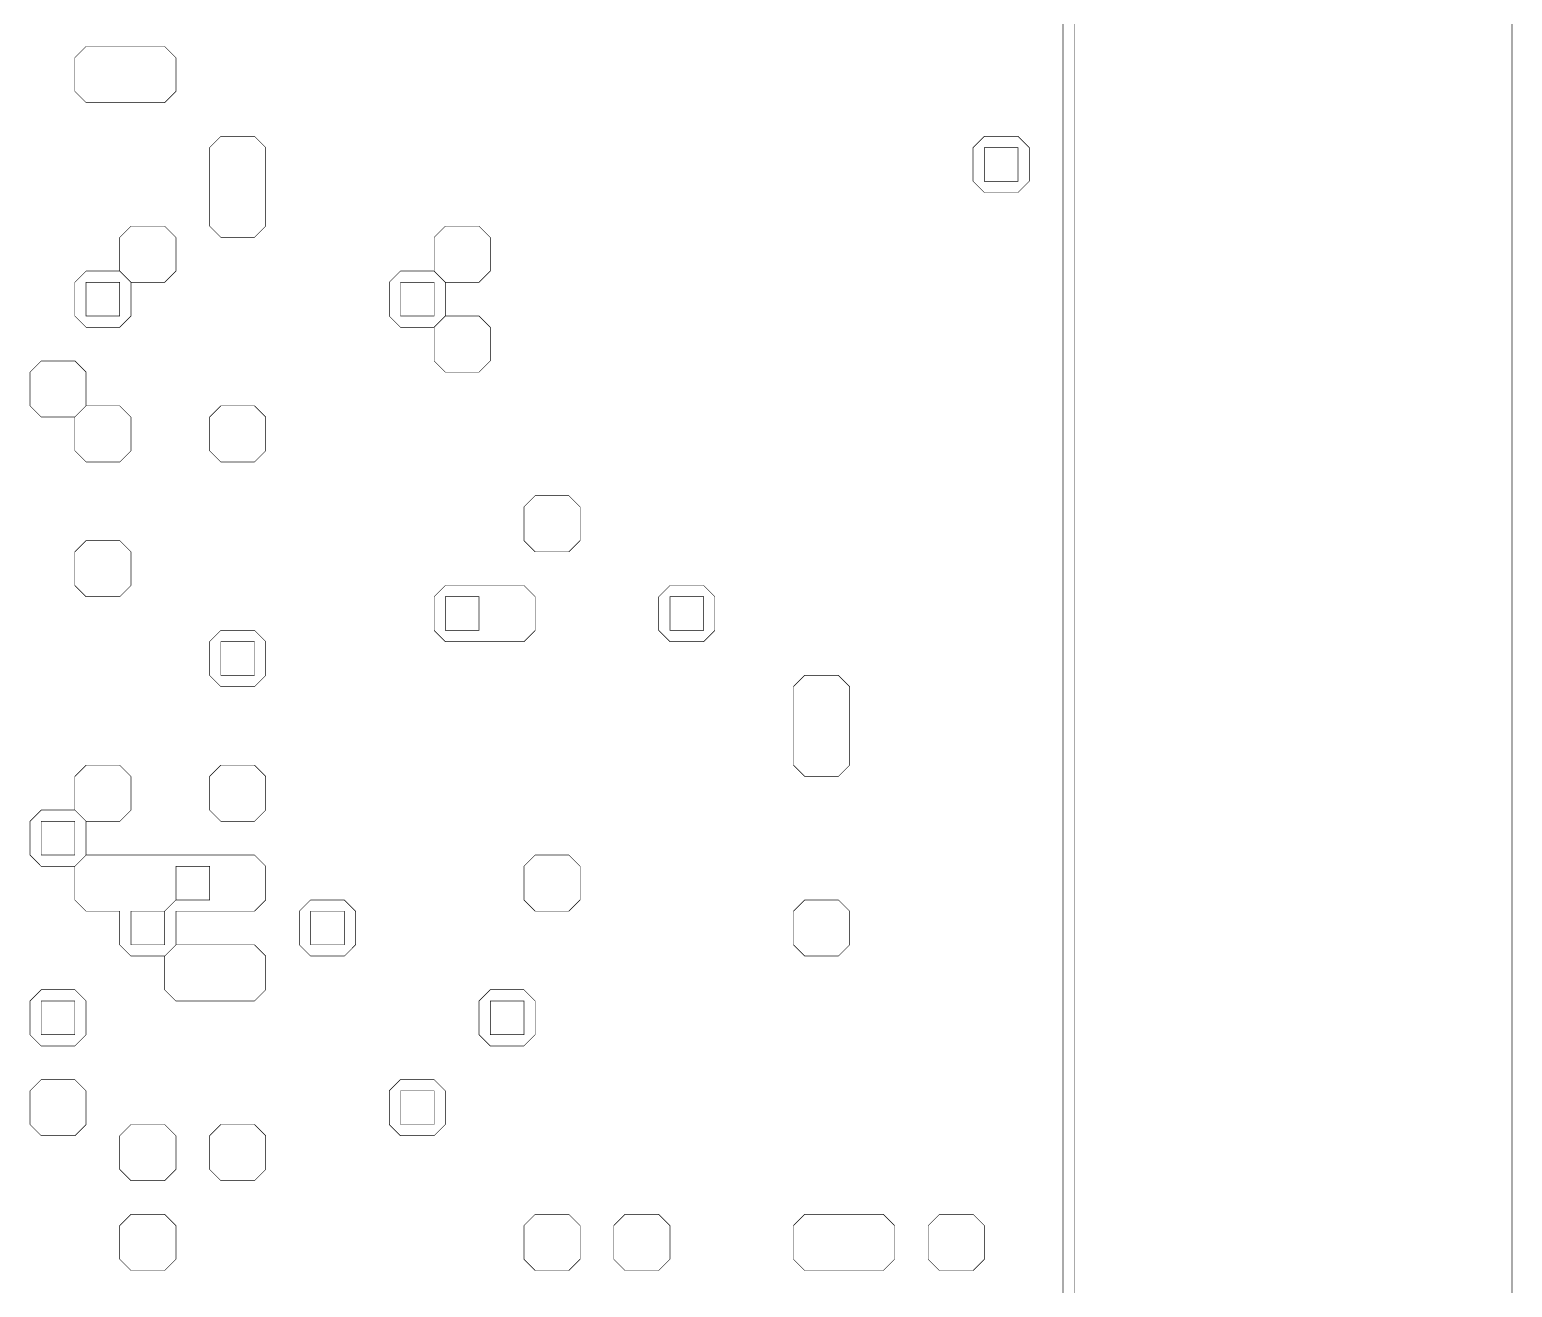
# Model space of a CAD drawing. Header units: metres. Extents: x 0 to 4990, y -4990 to 0.
# Drawn here: x 3701 to 4990, y -3569 to -2476 of the extents above; entities that cross this region are included whole.
import ezdxf

# ---------------------------------------------------------------- set-up
doc = ezdxf.new("R2010")
doc.units = ezdxf.units.M
doc.layers.add('conductor', color=1, linetype='Continuous')
doc.layers.add('substrate', color=5, linetype='Continuous')

msp = doc.modelspace()

# ---------------------------------------------------------------- linework, layer by layer
at = {"layer": 'conductor', "const_width": 0.5}
msp.add_lwpolyline([(4599.609375, -3574.21875), (4599.609375, -3564.453125), (4599.609375, -3554.6875), (4599.609375, -3544.921875), (4599.609375, -3535.15625), (4599.609375, -3525.390625), (4599.609375, -3515.625), (4599.609375, -3505.859375), (4599.609375, -3496.09375), (4599.609375, -3486.328125), (4599.609375, -3476.5625), (4599.609375, -3466.796875), (4599.609375, -3457.03125), (4599.609375, -3447.265625), (4599.609375, -3437.5), (4599.609375, -3427.734375), (4599.609375, -3417.96875), (4599.609375, -3408.203125), (4599.609375, -3398.4375), (4599.609375, -3388.671875), (4599.609375, -3378.90625), (4599.609375, -3369.140625), (4599.609375, -3359.375), (4599.609375, -3349.609375), (4599.609375, -3339.84375), (4599.609375, -3330.078125), (4599.609375, -3320.3125), (4599.609375, -3310.546875), (4599.609375, -3300.78125), (4599.609375, -3291.015625), (4599.609375, -3281.25), (4599.609375, -3271.484375), (4599.609375, -3261.71875), (4599.609375, -3251.953125), (4599.609375, -3242.1875), (4599.609375, -3232.421875), (4599.609375, -3222.65625), (4599.609375, -3212.890625), (4599.609375, -3203.125), (4599.609375, -3193.359375), (4599.609375, -3183.59375), (4599.609375, -3173.828125), (4599.609375, -3164.0625), (4599.609375, -3154.296875), (4599.609375, -3144.53125), (4599.609375, -3134.765625), (4599.609375, -3125), (4599.609375, -3115.234375), (4599.609375, -3105.46875), (4599.609375, -3095.703125), (4599.609375, -3085.9375), (4599.609375, -3076.171875), (4599.609375, -3066.40625), (4599.609375, -3056.640625), (4599.609375, -3046.875), (4599.609375, -3037.109375), (4599.609375, -3027.34375), (4599.609375, -3017.578125), (4599.609375, -3007.8125), (4599.609375, -2998.046875), (4599.609375, -2988.28125), (4599.609375, -2978.515625), (4599.609375, -2968.75), (4599.609375, -2958.984375), (4599.609375, -2949.21875), (4599.609375, -2939.453125), (4599.609375, -2929.6875), (4599.609375, -2919.921875), (4599.609375, -2910.15625), (4599.609375, -2900.390625), (4599.609375, -2890.625), (4599.609375, -2880.859375), (4599.609375, -2871.09375), (4599.609375, -2861.328125), (4599.609375, -2851.5625), (4599.609375, -2841.796875), (4599.609375, -2832.03125), (4599.609375, -2822.265625), (4599.609375, -2812.5), (4599.609375, -2802.734375), (4599.609375, -2792.96875), (4599.609375, -2783.203125), (4599.609375, -2773.4375), (4599.609375, -2763.671875), (4599.609375, -2753.90625), (4599.609375, -2744.140625), (4599.609375, -2734.375), (4599.609375, -2724.609375), (4599.609375, -2714.84375), (4599.609375, -2705.078125), (4599.609375, -2695.3125), (4599.609375, -2685.546875), (4599.609375, -2675.78125), (4599.609375, -2666.015625), (4599.609375, -2656.25), (4599.609375, -2646.484375), (4599.609375, -2636.71875), (4599.609375, -2626.953125), (4599.609375, -2617.1875), (4599.609375, -2607.421875), (4599.609375, -2597.65625), (4599.609375, -2587.890625), (4599.609375, -2578.125), (4599.609375, -2568.359375), (4599.609375, -2558.59375), (4599.609375, -2548.828125), (4599.609375, -2539.0625), (4599.609375, -2529.296875), (4599.609375, -2519.53125), (4599.609375, -2509.765625), (4599.609375, -2500), (4599.609375, -2490.234375), (4599.609375, -2480.46875), (4599.609375, -2470.703125)], dxfattribs=at)
for points in [[(3740.234375, -2500), (3750, -2490.234375), (3759.765625, -2490.234375), (3769.53125, -2490.234375), (3779.296875, -2490.234375), (3789.0625, -2490.234375), (3798.828125, -2490.234375), (3808.59375, -2490.234375), (3818.359375, -2490.234375), (3828.125, -2500), (3828.125, -2509.765625), (3828.125, -2519.53125), (3828.125, -2529.296875), (3818.359375, -2539.0625), (3808.59375, -2539.0625), (3798.828125, -2539.0625), (3789.0625, -2539.0625), (3779.296875, -2539.0625), (3769.53125, -2539.0625), (3759.765625, -2539.0625), (3750, -2539.0625), (3740.234375, -2529.296875), (3740.234375, -2519.53125), (3740.234375, -2509.765625)], [(3857.421875, -2578.125), (3867.1875, -2568.359375), (3876.953125, -2568.359375), (3886.71875, -2568.359375), (3896.484375, -2568.359375), (3906.25, -2578.125), (3906.25, -2587.890625), (3906.25, -2597.65625), (3906.25, -2607.421875), (3906.25, -2617.1875), (3906.25, -2626.953125), (3906.25, -2636.71875), (3906.25, -2646.484375), (3896.484375, -2656.25), (3886.71875, -2656.25), (3876.953125, -2656.25), (3867.1875, -2656.25), (3857.421875, -2646.484375), (3857.421875, -2636.71875), (3857.421875, -2626.953125), (3857.421875, -2617.1875), (3857.421875, -2607.421875), (3857.421875, -2597.65625), (3857.421875, -2587.890625)], [(4521.484375, -2578.125), (4531.25, -2568.359375), (4541.015625, -2568.359375), (4550.78125, -2568.359375), (4560.546875, -2568.359375), (4570.3125, -2578.125), (4570.3125, -2587.890625), (4570.3125, -2597.65625), (4570.3125, -2607.421875), (4560.546875, -2617.1875), (4550.78125, -2617.1875), (4541.015625, -2617.1875), (4531.25, -2617.1875), (4521.484375, -2607.421875), (4521.484375, -2597.65625), (4521.484375, -2587.890625)], [(3779.296875, -2656.25), (3789.0625, -2646.484375), (3798.828125, -2646.484375), (3808.59375, -2646.484375), (3818.359375, -2646.484375), (3828.125, -2656.25), (3828.125, -2666.015625), (3828.125, -2675.78125), (3828.125, -2685.546875), (3818.359375, -2695.3125), (3808.59375, -2695.3125), (3798.828125, -2695.3125), (3789.0625, -2695.3125), (3779.296875, -2685.546875), (3779.296875, -2675.78125), (3779.296875, -2666.015625)], [(4052.734375, -2656.25), (4062.5, -2646.484375), (4072.265625, -2646.484375), (4082.03125, -2646.484375), (4091.796875, -2646.484375), (4101.5625, -2656.25), (4101.5625, -2666.015625), (4101.5625, -2675.78125), (4101.5625, -2685.546875), (4091.796875, -2695.3125), (4082.03125, -2695.3125), (4072.265625, -2695.3125), (4062.5, -2695.3125), (4052.734375, -2685.546875), (4052.734375, -2675.78125), (4052.734375, -2666.015625)], [(3740.234375, -2695.3125), (3750, -2685.546875), (3759.765625, -2685.546875), (3769.53125, -2685.546875), (3779.296875, -2685.546875), (3789.0625, -2695.3125), (3789.0625, -2705.078125), (3789.0625, -2714.84375), (3789.0625, -2724.609375), (3779.296875, -2734.375), (3769.53125, -2734.375), (3759.765625, -2734.375), (3750, -2734.375), (3740.234375, -2724.609375), (3740.234375, -2714.84375), (3740.234375, -2705.078125)], [(4013.671875, -2695.3125), (4023.4375, -2685.546875), (4033.203125, -2685.546875), (4042.96875, -2685.546875), (4052.734375, -2685.546875), (4062.5, -2695.3125), (4062.5, -2705.078125), (4062.5, -2714.84375), (4062.5, -2724.609375), (4052.734375, -2734.375), (4042.96875, -2734.375), (4033.203125, -2734.375), (4023.4375, -2734.375), (4013.671875, -2724.609375), (4013.671875, -2714.84375), (4013.671875, -2705.078125)], [(4052.734375, -2734.375), (4062.5, -2724.609375), (4072.265625, -2724.609375), (4082.03125, -2724.609375), (4091.796875, -2724.609375), (4101.5625, -2734.375), (4101.5625, -2744.140625), (4101.5625, -2753.90625), (4101.5625, -2763.671875), (4091.796875, -2773.4375), (4082.03125, -2773.4375), (4072.265625, -2773.4375), (4062.5, -2773.4375), (4052.734375, -2763.671875), (4052.734375, -2753.90625), (4052.734375, -2744.140625)], [(3701.171875, -2773.4375), (3710.9375, -2763.671875), (3720.703125, -2763.671875), (3730.46875, -2763.671875), (3740.234375, -2763.671875), (3750, -2773.4375), (3750, -2783.203125), (3750, -2792.96875), (3750, -2802.734375), (3740.234375, -2812.5), (3730.46875, -2812.5), (3720.703125, -2812.5), (3710.9375, -2812.5), (3701.171875, -2802.734375), (3701.171875, -2792.96875), (3701.171875, -2783.203125)], [(3740.234375, -2812.5), (3750, -2802.734375), (3759.765625, -2802.734375), (3769.53125, -2802.734375), (3779.296875, -2802.734375), (3789.0625, -2812.5), (3789.0625, -2822.265625), (3789.0625, -2832.03125), (3789.0625, -2841.796875), (3779.296875, -2851.5625), (3769.53125, -2851.5625), (3759.765625, -2851.5625), (3750, -2851.5625), (3740.234375, -2841.796875), (3740.234375, -2832.03125), (3740.234375, -2822.265625)], [(3857.421875, -2812.5), (3867.1875, -2802.734375), (3876.953125, -2802.734375), (3886.71875, -2802.734375), (3896.484375, -2802.734375), (3906.25, -2812.5), (3906.25, -2822.265625), (3906.25, -2832.03125), (3906.25, -2841.796875), (3896.484375, -2851.5625), (3886.71875, -2851.5625), (3876.953125, -2851.5625), (3867.1875, -2851.5625), (3857.421875, -2841.796875), (3857.421875, -2832.03125), (3857.421875, -2822.265625)], [(4130.859375, -2890.625), (4140.625, -2880.859375), (4150.390625, -2880.859375), (4160.15625, -2880.859375), (4169.921875, -2880.859375), (4179.6875, -2890.625), (4179.6875, -2900.390625), (4179.6875, -2910.15625), (4179.6875, -2919.921875), (4169.921875, -2929.6875), (4160.15625, -2929.6875), (4150.390625, -2929.6875), (4140.625, -2929.6875), (4130.859375, -2919.921875), (4130.859375, -2910.15625), (4130.859375, -2900.390625)], [(3740.234375, -2929.6875), (3750, -2919.921875), (3759.765625, -2919.921875), (3769.53125, -2919.921875), (3779.296875, -2919.921875), (3789.0625, -2929.6875), (3789.0625, -2939.453125), (3789.0625, -2949.21875), (3789.0625, -2958.984375), (3779.296875, -2968.75), (3769.53125, -2968.75), (3759.765625, -2968.75), (3750, -2968.75), (3740.234375, -2958.984375), (3740.234375, -2949.21875), (3740.234375, -2939.453125)], [(4052.734375, -2968.75), (4062.5, -2958.984375), (4072.265625, -2958.984375), (4082.03125, -2958.984375), (4091.796875, -2958.984375), (4101.5625, -2958.984375), (4111.328125, -2958.984375), (4121.09375, -2958.984375), (4130.859375, -2958.984375), (4140.625, -2968.75), (4140.625, -2978.515625), (4140.625, -2988.28125), (4140.625, -2998.046875), (4130.859375, -3007.8125), (4121.09375, -3007.8125), (4111.328125, -3007.8125), (4101.5625, -3007.8125), (4091.796875, -3007.8125), (4082.03125, -3007.8125), (4072.265625, -3007.8125), (4062.5, -3007.8125), (4052.734375, -2998.046875), (4052.734375, -2988.28125), (4052.734375, -2978.515625)], [(4248.046875, -2968.75), (4257.8125, -2958.984375), (4267.578125, -2958.984375), (4277.34375, -2958.984375), (4287.109375, -2958.984375), (4296.875, -2968.75), (4296.875, -2978.515625), (4296.875, -2988.28125), (4296.875, -2998.046875), (4287.109375, -3007.8125), (4277.34375, -3007.8125), (4267.578125, -3007.8125), (4257.8125, -3007.8125), (4248.046875, -2998.046875), (4248.046875, -2988.28125), (4248.046875, -2978.515625)], [(3857.421875, -3007.8125), (3867.1875, -2998.046875), (3876.953125, -2998.046875), (3886.71875, -2998.046875), (3896.484375, -2998.046875), (3906.25, -3007.8125), (3906.25, -3017.578125), (3906.25, -3027.34375), (3906.25, -3037.109375), (3896.484375, -3046.875), (3886.71875, -3046.875), (3876.953125, -3046.875), (3867.1875, -3046.875), (3857.421875, -3037.109375), (3857.421875, -3027.34375), (3857.421875, -3017.578125)], [(4365.234375, -3046.875), (4375, -3037.109375), (4384.765625, -3037.109375), (4394.53125, -3037.109375), (4404.296875, -3037.109375), (4414.0625, -3046.875), (4414.0625, -3056.640625), (4414.0625, -3066.40625), (4414.0625, -3076.171875), (4414.0625, -3085.9375), (4414.0625, -3095.703125), (4414.0625, -3105.46875), (4414.0625, -3115.234375), (4404.296875, -3125), (4394.53125, -3125), (4384.765625, -3125), (4375, -3125), (4365.234375, -3115.234375), (4365.234375, -3105.46875), (4365.234375, -3095.703125), (4365.234375, -3085.9375), (4365.234375, -3076.171875), (4365.234375, -3066.40625), (4365.234375, -3056.640625)], [(3740.234375, -3125), (3750, -3115.234375), (3759.765625, -3115.234375), (3769.53125, -3115.234375), (3779.296875, -3115.234375), (3789.0625, -3125), (3789.0625, -3134.765625), (3789.0625, -3144.53125), (3789.0625, -3154.296875), (3779.296875, -3164.0625), (3769.53125, -3164.0625), (3759.765625, -3164.0625), (3750, -3164.0625), (3740.234375, -3154.296875), (3740.234375, -3144.53125), (3740.234375, -3134.765625)], [(3857.421875, -3125), (3867.1875, -3115.234375), (3876.953125, -3115.234375), (3886.71875, -3115.234375), (3896.484375, -3115.234375), (3906.25, -3125), (3906.25, -3134.765625), (3906.25, -3144.53125), (3906.25, -3154.296875), (3896.484375, -3164.0625), (3886.71875, -3164.0625), (3876.953125, -3164.0625), (3867.1875, -3164.0625), (3857.421875, -3154.296875), (3857.421875, -3144.53125), (3857.421875, -3134.765625)], [(3701.171875, -3164.0625), (3710.9375, -3154.296875), (3720.703125, -3154.296875), (3730.46875, -3154.296875), (3740.234375, -3154.296875), (3750, -3164.0625), (3750, -3173.828125), (3750, -3183.59375), (3750, -3193.359375), (3740.234375, -3203.125), (3730.46875, -3203.125), (3720.703125, -3203.125), (3710.9375, -3203.125), (3701.171875, -3193.359375), (3701.171875, -3183.59375), (3701.171875, -3173.828125)], [(3740.234375, -3203.125), (3750, -3193.359375), (3759.765625, -3193.359375), (3769.53125, -3193.359375), (3779.296875, -3193.359375), (3789.0625, -3193.359375), (3798.828125, -3193.359375), (3808.59375, -3193.359375), (3818.359375, -3193.359375), (3828.125, -3193.359375), (3837.890625, -3193.359375), (3847.65625, -3193.359375), (3857.421875, -3193.359375), (3867.1875, -3193.359375), (3876.953125, -3193.359375), (3886.71875, -3193.359375), (3896.484375, -3193.359375), (3906.25, -3203.125), (3906.25, -3212.890625), (3906.25, -3222.65625), (3906.25, -3232.421875), (3896.484375, -3242.1875), (3886.71875, -3242.1875), (3876.953125, -3242.1875), (3867.1875, -3242.1875), (3857.421875, -3242.1875), (3847.65625, -3242.1875), (3837.890625, -3242.1875), (3828.125, -3242.1875), (3828.125, -3251.953125), (3828.125, -3261.71875), (3828.125, -3271.484375), (3818.359375, -3281.25), (3808.59375, -3281.25), (3798.828125, -3281.25), (3789.0625, -3281.25), (3779.296875, -3271.484375), (3779.296875, -3261.71875), (3779.296875, -3251.953125), (3779.296875, -3242.1875), (3769.53125, -3242.1875), (3759.765625, -3242.1875), (3750, -3242.1875), (3740.234375, -3232.421875), (3740.234375, -3222.65625), (3740.234375, -3212.890625)], [(4130.859375, -3203.125), (4140.625, -3193.359375), (4150.390625, -3193.359375), (4160.15625, -3193.359375), (4169.921875, -3193.359375), (4179.6875, -3203.125), (4179.6875, -3212.890625), (4179.6875, -3222.65625), (4179.6875, -3232.421875), (4169.921875, -3242.1875), (4160.15625, -3242.1875), (4150.390625, -3242.1875), (4140.625, -3242.1875), (4130.859375, -3232.421875), (4130.859375, -3222.65625), (4130.859375, -3212.890625)], [(3935.546875, -3242.1875), (3945.3125, -3232.421875), (3955.078125, -3232.421875), (3964.84375, -3232.421875), (3974.609375, -3232.421875), (3984.375, -3242.1875), (3984.375, -3251.953125), (3984.375, -3261.71875), (3984.375, -3271.484375), (3974.609375, -3281.25), (3964.84375, -3281.25), (3955.078125, -3281.25), (3945.3125, -3281.25), (3935.546875, -3271.484375), (3935.546875, -3261.71875), (3935.546875, -3251.953125)], [(4365.234375, -3242.1875), (4375, -3232.421875), (4384.765625, -3232.421875), (4394.53125, -3232.421875), (4404.296875, -3232.421875), (4414.0625, -3242.1875), (4414.0625, -3251.953125), (4414.0625, -3261.71875), (4414.0625, -3271.484375), (4404.296875, -3281.25), (4394.53125, -3281.25), (4384.765625, -3281.25), (4375, -3281.25), (4365.234375, -3271.484375), (4365.234375, -3261.71875), (4365.234375, -3251.953125)], [(3818.359375, -3281.25), (3828.125, -3271.484375), (3837.890625, -3271.484375), (3847.65625, -3271.484375), (3857.421875, -3271.484375), (3867.1875, -3271.484375), (3876.953125, -3271.484375), (3886.71875, -3271.484375), (3896.484375, -3271.484375), (3906.25, -3281.25), (3906.25, -3291.015625), (3906.25, -3300.78125), (3906.25, -3310.546875), (3896.484375, -3320.3125), (3886.71875, -3320.3125), (3876.953125, -3320.3125), (3867.1875, -3320.3125), (3857.421875, -3320.3125), (3847.65625, -3320.3125), (3837.890625, -3320.3125), (3828.125, -3320.3125), (3818.359375, -3310.546875), (3818.359375, -3300.78125), (3818.359375, -3291.015625)], [(3701.171875, -3320.3125), (3710.9375, -3310.546875), (3720.703125, -3310.546875), (3730.46875, -3310.546875), (3740.234375, -3310.546875), (3750, -3320.3125), (3750, -3330.078125), (3750, -3339.84375), (3750, -3349.609375), (3740.234375, -3359.375), (3730.46875, -3359.375), (3720.703125, -3359.375), (3710.9375, -3359.375), (3701.171875, -3349.609375), (3701.171875, -3339.84375), (3701.171875, -3330.078125)], [(4091.796875, -3320.3125), (4101.5625, -3310.546875), (4111.328125, -3310.546875), (4121.09375, -3310.546875), (4130.859375, -3310.546875), (4140.625, -3320.3125), (4140.625, -3330.078125), (4140.625, -3339.84375), (4140.625, -3349.609375), (4130.859375, -3359.375), (4121.09375, -3359.375), (4111.328125, -3359.375), (4101.5625, -3359.375), (4091.796875, -3349.609375), (4091.796875, -3339.84375), (4091.796875, -3330.078125)], [(3701.171875, -3398.4375), (3710.9375, -3388.671875), (3720.703125, -3388.671875), (3730.46875, -3388.671875), (3740.234375, -3388.671875), (3750, -3398.4375), (3750, -3408.203125), (3750, -3417.96875), (3750, -3427.734375), (3740.234375, -3437.5), (3730.46875, -3437.5), (3720.703125, -3437.5), (3710.9375, -3437.5), (3701.171875, -3427.734375), (3701.171875, -3417.96875), (3701.171875, -3408.203125)], [(4013.671875, -3398.4375), (4023.4375, -3388.671875), (4033.203125, -3388.671875), (4042.96875, -3388.671875), (4052.734375, -3388.671875), (4062.5, -3398.4375), (4062.5, -3408.203125), (4062.5, -3417.96875), (4062.5, -3427.734375), (4052.734375, -3437.5), (4042.96875, -3437.5), (4033.203125, -3437.5), (4023.4375, -3437.5), (4013.671875, -3427.734375), (4013.671875, -3417.96875), (4013.671875, -3408.203125)], [(3779.296875, -3437.5), (3789.0625, -3427.734375), (3798.828125, -3427.734375), (3808.59375, -3427.734375), (3818.359375, -3427.734375), (3828.125, -3437.5), (3828.125, -3447.265625), (3828.125, -3457.03125), (3828.125, -3466.796875), (3818.359375, -3476.5625), (3808.59375, -3476.5625), (3798.828125, -3476.5625), (3789.0625, -3476.5625), (3779.296875, -3466.796875), (3779.296875, -3457.03125), (3779.296875, -3447.265625)], [(3857.421875, -3437.5), (3867.1875, -3427.734375), (3876.953125, -3427.734375), (3886.71875, -3427.734375), (3896.484375, -3427.734375), (3906.25, -3437.5), (3906.25, -3447.265625), (3906.25, -3457.03125), (3906.25, -3466.796875), (3896.484375, -3476.5625), (3886.71875, -3476.5625), (3876.953125, -3476.5625), (3867.1875, -3476.5625), (3857.421875, -3466.796875), (3857.421875, -3457.03125), (3857.421875, -3447.265625)], [(3779.296875, -3515.625), (3789.0625, -3505.859375), (3798.828125, -3505.859375), (3808.59375, -3505.859375), (3818.359375, -3505.859375), (3828.125, -3515.625), (3828.125, -3525.390625), (3828.125, -3535.15625), (3828.125, -3544.921875), (3818.359375, -3554.6875), (3808.59375, -3554.6875), (3798.828125, -3554.6875), (3789.0625, -3554.6875), (3779.296875, -3544.921875), (3779.296875, -3535.15625), (3779.296875, -3525.390625)], [(4130.859375, -3515.625), (4140.625, -3505.859375), (4150.390625, -3505.859375), (4160.15625, -3505.859375), (4169.921875, -3505.859375), (4179.6875, -3515.625), (4179.6875, -3525.390625), (4179.6875, -3535.15625), (4179.6875, -3544.921875), (4169.921875, -3554.6875), (4160.15625, -3554.6875), (4150.390625, -3554.6875), (4140.625, -3554.6875), (4130.859375, -3544.921875), (4130.859375, -3535.15625), (4130.859375, -3525.390625)], [(4208.984375, -3515.625), (4218.75, -3505.859375), (4228.515625, -3505.859375), (4238.28125, -3505.859375), (4248.046875, -3505.859375), (4257.8125, -3515.625), (4257.8125, -3525.390625), (4257.8125, -3535.15625), (4257.8125, -3544.921875), (4248.046875, -3554.6875), (4238.28125, -3554.6875), (4228.515625, -3554.6875), (4218.75, -3554.6875), (4208.984375, -3544.921875), (4208.984375, -3535.15625), (4208.984375, -3525.390625)], [(4365.234375, -3515.625), (4375, -3505.859375), (4384.765625, -3505.859375), (4394.53125, -3505.859375), (4404.296875, -3505.859375), (4414.0625, -3505.859375), (4423.828125, -3505.859375), (4433.59375, -3505.859375), (4443.359375, -3505.859375), (4453.125, -3515.625), (4453.125, -3525.390625), (4453.125, -3535.15625), (4453.125, -3544.921875), (4443.359375, -3554.6875), (4433.59375, -3554.6875), (4423.828125, -3554.6875), (4414.0625, -3554.6875), (4404.296875, -3554.6875), (4394.53125, -3554.6875), (4384.765625, -3554.6875), (4375, -3554.6875), (4365.234375, -3544.921875), (4365.234375, -3535.15625), (4365.234375, -3525.390625)], [(4482.421875, -3515.625), (4492.1875, -3505.859375), (4501.953125, -3505.859375), (4511.71875, -3505.859375), (4521.484375, -3505.859375), (4531.25, -3515.625), (4531.25, -3525.390625), (4531.25, -3535.15625), (4531.25, -3544.921875), (4521.484375, -3554.6875), (4511.71875, -3554.6875), (4501.953125, -3554.6875), (4492.1875, -3554.6875), (4482.421875, -3544.921875), (4482.421875, -3535.15625), (4482.421875, -3525.390625)]]:
    msp.add_lwpolyline(points, close=True, dxfattribs=at)
at = {"layer": 'substrate', "const_width": 0.5}
for points in [[(4609.375, -2470.703125), (4609.375, -2480.46875), (4609.375, -2490.234375), (4609.375, -2500), (4609.375, -2509.765625), (4609.375, -2519.53125), (4609.375, -2529.296875), (4609.375, -2539.0625), (4609.375, -2548.828125), (4609.375, -2558.59375), (4609.375, -2568.359375), (4609.375, -2578.125), (4609.375, -2587.890625), (4609.375, -2597.65625), (4609.375, -2607.421875), (4609.375, -2617.1875), (4609.375, -2626.953125), (4609.375, -2636.71875), (4609.375, -2646.484375), (4609.375, -2656.25), (4609.375, -2666.015625), (4609.375, -2675.78125), (4609.375, -2685.546875), (4609.375, -2695.3125), (4609.375, -2705.078125), (4609.375, -2714.84375), (4609.375, -2724.609375), (4609.375, -2734.375), (4609.375, -2744.140625), (4609.375, -2753.90625), (4609.375, -2763.671875), (4609.375, -2773.4375), (4609.375, -2783.203125), (4609.375, -2792.96875), (4609.375, -2802.734375), (4609.375, -2812.5), (4609.375, -2822.265625), (4609.375, -2832.03125), (4609.375, -2841.796875), (4609.375, -2851.5625), (4609.375, -2861.328125), (4609.375, -2871.09375), (4609.375, -2880.859375), (4609.375, -2890.625), (4609.375, -2900.390625), (4609.375, -2910.15625), (4609.375, -2919.921875), (4609.375, -2929.6875), (4609.375, -2939.453125), (4609.375, -2949.21875), (4609.375, -2958.984375), (4609.375, -2968.75), (4609.375, -2978.515625), (4609.375, -2988.28125), (4609.375, -2998.046875), (4609.375, -3007.8125), (4609.375, -3017.578125), (4609.375, -3027.34375), (4609.375, -3037.109375), (4609.375, -3046.875), (4609.375, -3056.640625), (4609.375, -3066.40625), (4609.375, -3076.171875), (4609.375, -3085.9375), (4609.375, -3095.703125), (4609.375, -3105.46875), (4609.375, -3115.234375), (4609.375, -3125), (4609.375, -3134.765625), (4609.375, -3144.53125), (4609.375, -3154.296875), (4609.375, -3164.0625), (4609.375, -3173.828125), (4609.375, -3183.59375), (4609.375, -3193.359375), (4609.375, -3203.125), (4609.375, -3212.890625), (4609.375, -3222.65625), (4609.375, -3232.421875), (4609.375, -3242.1875), (4609.375, -3251.953125), (4609.375, -3261.71875), (4609.375, -3271.484375), (4609.375, -3281.25), (4609.375, -3291.015625), (4609.375, -3300.78125), (4609.375, -3310.546875), (4609.375, -3320.3125), (4609.375, -3330.078125), (4609.375, -3339.84375), (4609.375, -3349.609375), (4609.375, -3359.375), (4609.375, -3369.140625), (4609.375, -3378.90625), (4609.375, -3388.671875), (4609.375, -3398.4375), (4609.375, -3408.203125), (4609.375, -3417.96875), (4609.375, -3427.734375), (4609.375, -3437.5), (4609.375, -3447.265625), (4609.375, -3457.03125), (4609.375, -3466.796875), (4609.375, -3476.5625), (4609.375, -3486.328125), (4609.375, -3496.09375), (4609.375, -3505.859375), (4609.375, -3515.625), (4609.375, -3525.390625), (4609.375, -3535.15625), (4609.375, -3544.921875), (4609.375, -3554.6875), (4609.375, -3564.453125), (4609.375, -3574.21875)], [(4990.234375, -3574.21875), (4990.234375, -3564.453125), (4990.234375, -3554.6875), (4990.234375, -3544.921875), (4990.234375, -3535.15625), (4990.234375, -3525.390625), (4990.234375, -3515.625), (4990.234375, -3505.859375), (4990.234375, -3496.09375), (4990.234375, -3486.328125), (4990.234375, -3476.5625), (4990.234375, -3466.796875), (4990.234375, -3457.03125), (4990.234375, -3447.265625), (4990.234375, -3437.5), (4990.234375, -3427.734375), (4990.234375, -3417.96875), (4990.234375, -3408.203125), (4990.234375, -3398.4375), (4990.234375, -3388.671875), (4990.234375, -3378.90625), (4990.234375, -3369.140625), (4990.234375, -3359.375), (4990.234375, -3349.609375), (4990.234375, -3339.84375), (4990.234375, -3330.078125), (4990.234375, -3320.3125), (4990.234375, -3310.546875), (4990.234375, -3300.78125), (4990.234375, -3291.015625), (4990.234375, -3281.25), (4990.234375, -3271.484375), (4990.234375, -3261.71875), (4990.234375, -3251.953125), (4990.234375, -3242.1875), (4990.234375, -3232.421875), (4990.234375, -3222.65625), (4990.234375, -3212.890625), (4990.234375, -3203.125), (4990.234375, -3193.359375), (4990.234375, -3183.59375), (4990.234375, -3173.828125), (4990.234375, -3164.0625), (4990.234375, -3154.296875), (4990.234375, -3144.53125), (4990.234375, -3134.765625), (4990.234375, -3125), (4990.234375, -3115.234375), (4990.234375, -3105.46875), (4990.234375, -3095.703125), (4990.234375, -3085.9375), (4990.234375, -3076.171875), (4990.234375, -3066.40625), (4990.234375, -3056.640625), (4990.234375, -3046.875), (4990.234375, -3037.109375), (4990.234375, -3027.34375), (4990.234375, -3017.578125), (4990.234375, -3007.8125), (4990.234375, -2998.046875), (4990.234375, -2988.28125), (4990.234375, -2978.515625), (4990.234375, -2968.75), (4990.234375, -2958.984375), (4990.234375, -2949.21875), (4990.234375, -2939.453125), (4990.234375, -2929.6875), (4990.234375, -2919.921875), (4990.234375, -2910.15625), (4990.234375, -2900.390625), (4990.234375, -2890.625), (4990.234375, -2880.859375), (4990.234375, -2871.09375), (4990.234375, -2861.328125), (4990.234375, -2851.5625), (4990.234375, -2841.796875), (4990.234375, -2832.03125), (4990.234375, -2822.265625), (4990.234375, -2812.5), (4990.234375, -2802.734375), (4990.234375, -2792.96875), (4990.234375, -2783.203125), (4990.234375, -2773.4375), (4990.234375, -2763.671875), (4990.234375, -2753.90625), (4990.234375, -2744.140625), (4990.234375, -2734.375), (4990.234375, -2724.609375), (4990.234375, -2714.84375), (4990.234375, -2705.078125), (4990.234375, -2695.3125), (4990.234375, -2685.546875), (4990.234375, -2675.78125), (4990.234375, -2666.015625), (4990.234375, -2656.25), (4990.234375, -2646.484375), (4990.234375, -2636.71875), (4990.234375, -2626.953125), (4990.234375, -2617.1875), (4990.234375, -2607.421875), (4990.234375, -2597.65625), (4990.234375, -2587.890625), (4990.234375, -2578.125), (4990.234375, -2568.359375), (4990.234375, -2558.59375), (4990.234375, -2548.828125), (4990.234375, -2539.0625), (4990.234375, -2529.296875), (4990.234375, -2519.53125), (4990.234375, -2509.765625), (4990.234375, -2500), (4990.234375, -2490.234375), (4990.234375, -2480.46875), (4990.234375, -2470.703125)]]:
    msp.add_lwpolyline(points, dxfattribs=at)
for points in [[(4531.25, -2578.125), (4531.25, -2587.890625), (4531.25, -2597.65625), (4531.25, -2607.421875), (4541.015625, -2607.421875), (4550.78125, -2607.421875), (4560.546875, -2607.421875), (4560.546875, -2597.65625), (4560.546875, -2587.890625), (4560.546875, -2578.125), (4550.78125, -2578.125), (4541.015625, -2578.125)], [(3750, -2695.3125), (3750, -2705.078125), (3750, -2714.84375), (3750, -2724.609375), (3759.765625, -2724.609375), (3769.53125, -2724.609375), (3779.296875, -2724.609375), (3779.296875, -2714.84375), (3779.296875, -2705.078125), (3779.296875, -2695.3125), (3769.53125, -2695.3125), (3759.765625, -2695.3125)], [(4023.4375, -2695.3125), (4023.4375, -2705.078125), (4023.4375, -2714.84375), (4023.4375, -2724.609375), (4033.203125, -2724.609375), (4042.96875, -2724.609375), (4052.734375, -2724.609375), (4052.734375, -2714.84375), (4052.734375, -2705.078125), (4052.734375, -2695.3125), (4042.96875, -2695.3125), (4033.203125, -2695.3125)], [(4062.5, -2968.75), (4062.5, -2978.515625), (4062.5, -2988.28125), (4062.5, -2998.046875), (4072.265625, -2998.046875), (4082.03125, -2998.046875), (4091.796875, -2998.046875), (4091.796875, -2988.28125), (4091.796875, -2978.515625), (4091.796875, -2968.75), (4082.03125, -2968.75), (4072.265625, -2968.75)], [(4257.8125, -2968.75), (4257.8125, -2978.515625), (4257.8125, -2988.28125), (4257.8125, -2998.046875), (4267.578125, -2998.046875), (4277.34375, -2998.046875), (4287.109375, -2998.046875), (4287.109375, -2988.28125), (4287.109375, -2978.515625), (4287.109375, -2968.75), (4277.34375, -2968.75), (4267.578125, -2968.75)], [(3867.1875, -3007.8125), (3867.1875, -3017.578125), (3867.1875, -3027.34375), (3867.1875, -3037.109375), (3876.953125, -3037.109375), (3886.71875, -3037.109375), (3896.484375, -3037.109375), (3896.484375, -3027.34375), (3896.484375, -3017.578125), (3896.484375, -3007.8125), (3886.71875, -3007.8125), (3876.953125, -3007.8125)], [(3710.9375, -3164.0625), (3710.9375, -3173.828125), (3710.9375, -3183.59375), (3710.9375, -3193.359375), (3720.703125, -3193.359375), (3730.46875, -3193.359375), (3740.234375, -3193.359375), (3740.234375, -3183.59375), (3740.234375, -3173.828125), (3740.234375, -3164.0625), (3730.46875, -3164.0625), (3720.703125, -3164.0625)], [(3828.125, -3203.125), (3828.125, -3212.890625), (3828.125, -3222.65625), (3828.125, -3232.421875), (3818.359375, -3242.1875), (3808.59375, -3242.1875), (3798.828125, -3242.1875), (3789.0625, -3242.1875), (3789.0625, -3251.953125), (3789.0625, -3261.71875), (3789.0625, -3271.484375), (3798.828125, -3271.484375), (3808.59375, -3271.484375), (3818.359375, -3271.484375), (3818.359375, -3261.71875), (3818.359375, -3251.953125), (3818.359375, -3242.1875), (3828.125, -3232.421875), (3837.890625, -3232.421875), (3847.65625, -3232.421875), (3857.421875, -3232.421875), (3857.421875, -3222.65625), (3857.421875, -3212.890625), (3857.421875, -3203.125), (3847.65625, -3203.125), (3837.890625, -3203.125)], [(3945.3125, -3242.1875), (3945.3125, -3251.953125), (3945.3125, -3261.71875), (3945.3125, -3271.484375), (3955.078125, -3271.484375), (3964.84375, -3271.484375), (3974.609375, -3271.484375), (3974.609375, -3261.71875), (3974.609375, -3251.953125), (3974.609375, -3242.1875), (3964.84375, -3242.1875), (3955.078125, -3242.1875)], [(3710.9375, -3320.3125), (3710.9375, -3330.078125), (3710.9375, -3339.84375), (3710.9375, -3349.609375), (3720.703125, -3349.609375), (3730.46875, -3349.609375), (3740.234375, -3349.609375), (3740.234375, -3339.84375), (3740.234375, -3330.078125), (3740.234375, -3320.3125), (3730.46875, -3320.3125), (3720.703125, -3320.3125)], [(4101.5625, -3320.3125), (4101.5625, -3330.078125), (4101.5625, -3339.84375), (4101.5625, -3349.609375), (4111.328125, -3349.609375), (4121.09375, -3349.609375), (4130.859375, -3349.609375), (4130.859375, -3339.84375), (4130.859375, -3330.078125), (4130.859375, -3320.3125), (4121.09375, -3320.3125), (4111.328125, -3320.3125)], [(4023.4375, -3398.4375), (4023.4375, -3408.203125), (4023.4375, -3417.96875), (4023.4375, -3427.734375), (4033.203125, -3427.734375), (4042.96875, -3427.734375), (4052.734375, -3427.734375), (4052.734375, -3417.96875), (4052.734375, -3408.203125), (4052.734375, -3398.4375), (4042.96875, -3398.4375), (4033.203125, -3398.4375)]]:
    msp.add_lwpolyline(points, close=True, dxfattribs=at)

doc.saveas('drawing.dxf')
